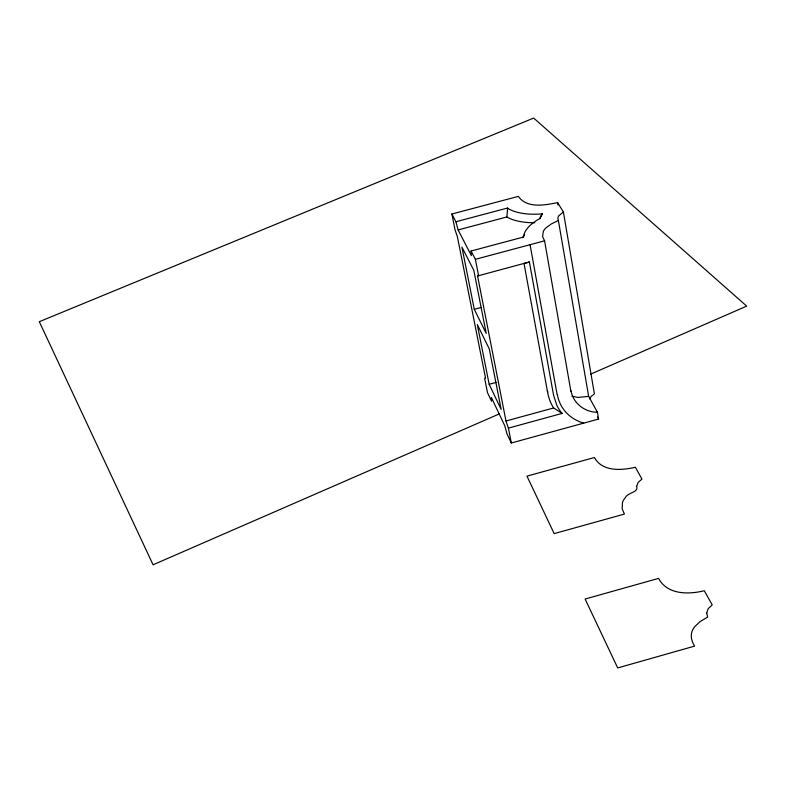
<?xml version="1.0" encoding="UTF-8"?>
<svg xmlns="http://www.w3.org/2000/svg" width="786" height="786" viewBox="0 0 786 786"><rect width="100%" height="100%" fill="white"/><g stroke="black" fill="none" stroke-linecap="round" stroke-linejoin="round"><path stroke-width="1.18" d="M455.9 221.76L458.11 229.944L506.882 216.965L507.628 208.015L455.9 221.76L451.891 214.018L518.318 196.392C527.082 208.791 544.904 205.077 557.579 202.65L563.385 211.945L594.413 393.924L591.308 396.272L589.579 398.875M570.891 391.251L544.58 240.821L542.615 236.694L543.293 231.418A26.076 12.36 -9.8 0 1 546.241 227.635L551.271 223.981L558.374 220.453L557.834 218.262L558.522 216.052L563.385 211.945M539.903 218.646L542.497 213.713A34.142 15.985 -9.7 0 0 539.717 218.626M499.356 413.898L153.074 564.79L39.3 321.7L533.665 118.067L746.7 306.127L590.424 374.224M558.374 220.453L588.655 396.341L597.439 412.247L598.598 419.046L511.313 442.999L508.404 428.124L505.978 421.001L477.574 275.965L478.576 275.591L475.383 259.311L471.089 251.019L523.8 236.95M553.501 394.729L529.391 261.974L524.036 263.516L547.429 391.359M505.978 421.001L553.649 407.963L562.108 413.416L508.404 428.124M489.157 384.295L501.163 409.427L489.265 348.886L477.308 324.569L489.157 384.295L496.123 382.399M474.282 309.33L486.229 333.431L473.82 270.335L461.942 247.138L474.282 309.33L481.396 307.424M475.383 259.311L544.58 240.821M477.574 275.965L529.391 261.974M588.655 396.341L578.024 397.441L571.864 396.164M597.439 412.247C585.079 412.404 573.004 403.257 571.068 390.799M597.488 417.032L598.598 419.046M458.11 229.944L471.374 255.607L471.089 251.019M511.313 442.999L506.96 433.803L504.799 425.796L491.368 397.47L491.574 401.273L487.497 392.656L484.608 378.164L485.561 378.194L457.364 236.586L455.035 229.826L451.891 214.018M547.616 391.595L547.626 391.634A1.169 0.629 55.7 0 1 547.596 392.332M530.059 244.692L557.136 394.611M553.58 395.161L556.871 405.429A55.108 45.647 -28.8 0 0 562.108 413.416M547.459 391.497L548.156 395.063A44.045 36.569 -28.4 0 0 548.363 395.879L549.591 399.848A59.029 48.948 -28.9 0 0 553.658 407.963M557.579 202.65L557.991 205.058M542.468 213.841A46.944 21.468 -10.1 0 1 507.402 208.113M523.515 236.989A47.514 22.529 -9.8 0 1 539.677 218.616M522.493 237.745A51.345 24.484 -9.7 0 1 524.665 234.562M534.863 222.733A50.049 23.02 -10.1 0 1 506.813 216.995M547.341 390.76A2.643 1.415 55.8 0 1 547.606 391.585M583.703 423.182A50.058 41.462 -28.8 0 1 557.362 394.552M636.65 486.338C638.89 492.773 627.592 492.242 625.292 497.754A26.596 15.524 -8.2 0 0 622.492 502.313L622.148 508.837L624.448 514.064L554.169 533.615L526.974 476.129L594.413 457.531C602.341 471.954 621.667 470.48 635.363 467.257L641.975 479.096L638.193 482.339L636.65 486.338M706.702 612.972L707.636 617.059L699.972 621.706L694.706 626.697A29.259 18.599 -6.2 0 0 691.837 632.072C690.383 636.876 691.994 642.005 694.598 646.112L617.698 667.933L585.108 599.03L658.609 578.378C667.137 594.806 688.703 594.668 704.295 590.718L712.214 604.886L708.196 608.659L706.702 612.972"/></g></svg>
